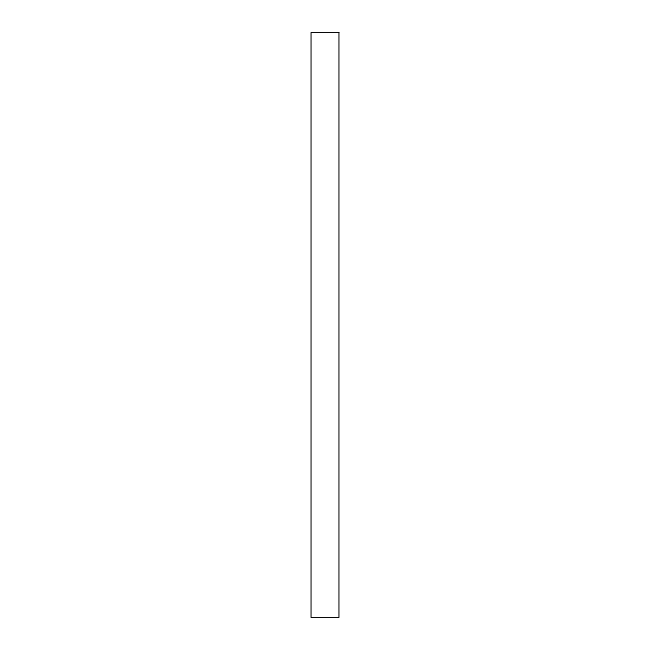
<?xml version="1.0" encoding="UTF-8"?>
<svg xmlns="http://www.w3.org/2000/svg" width="650" height="650" viewBox="0 0 650 650"><rect width="100%" height="100%" fill="white"/><g stroke="black" fill="none" stroke-linecap="round" stroke-linejoin="round"><path stroke-width="0.97" d="M338.926 32.5L311.074 32.5L311.074 617.5L338.926 617.5L338.926 32.5"/></g></svg>
